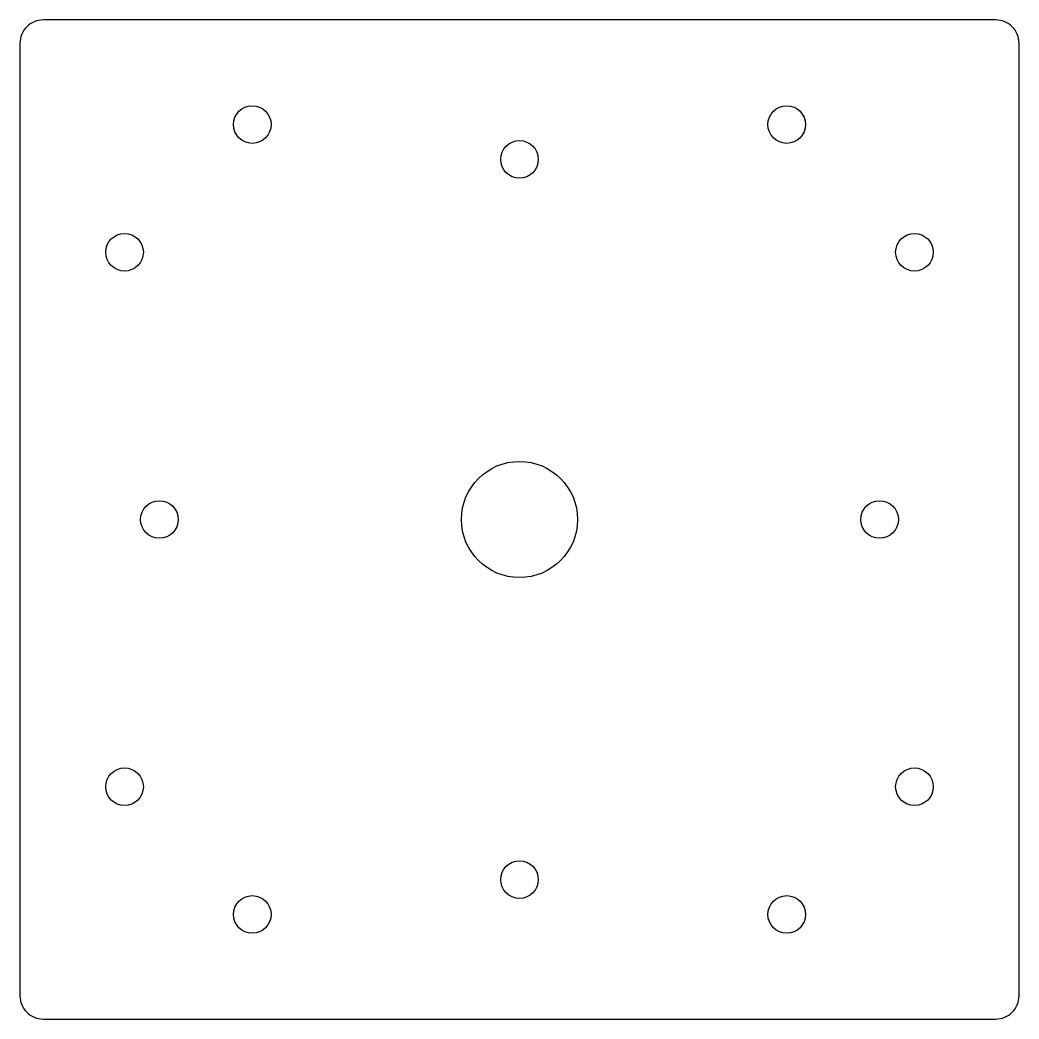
# Model space of a CAD drawing. Header units: millimetres. Extents: x -43 to 43, y -43 to 43.
import ezdxf

# ---------------------------------------------------------------- set-up
doc = ezdxf.new("R2010")
doc.units = ezdxf.units.MM

msp = doc.modelspace()

# ---------------------------------------------------------------- linework, layer by layer
msp.add_lwpolyline([(43, 41, 0.414214), (41, 43), (-41, 43, 0.414214), (-43, 41), (-43, -41, 0.414214), (-41, -43), (41, -43, 0.414214), (43, -41)], format="xyb", close=True)
for centre, radius in [((-23, 34), 1.621), ((23, 34), 1.621), ((0, 31), 1.621), ((-34, 23), 1.621), ((34, 23), 1.621), ((0, 0), 5), ((-31, 0), 1.621), ((31, 0), 1.621), ((-34, -23), 1.621), ((34, -23), 1.621), ((0, -31), 1.621), ((-23, -34), 1.621), ((23, -34), 1.621)]:
    msp.add_circle(centre, radius)

doc.saveas('drawing.dxf')
